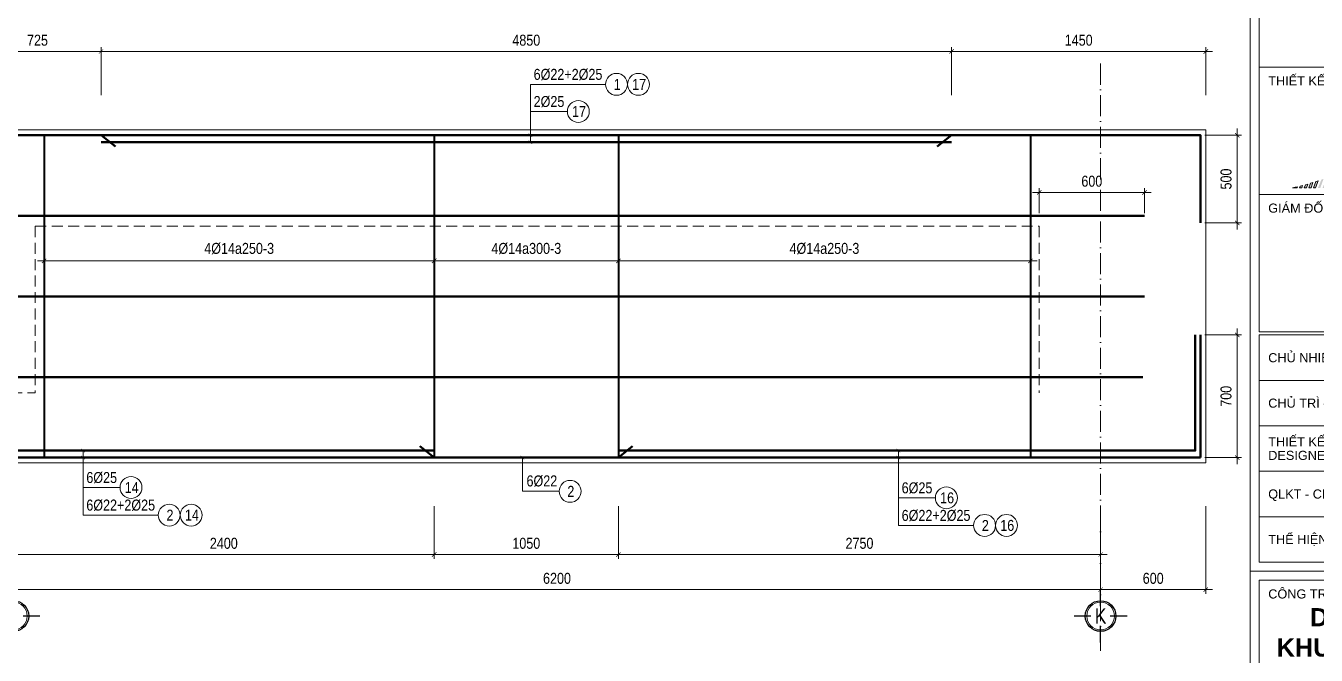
# Model space of a CAD drawing. Header units: millimetres. Extents: x 3014920 to 3563667, y -1638653 to -1356471.
# Drawn here: x 3356469 to 3363827, y -1597165 to -1593573 of the extents above; entities that cross this region are included whole.
import ezdxf
from ezdxf.enums import TextEntityAlignment as Align
from ezdxf.xclip import XClip

# ---------------------------------------------------------------- set-up
doc = ezdxf.new("R2010")
doc.units = ezdxf.units.MM
doc.header["$MEASUREMENT"] = 0
doc.header["$XCLIPFRAME"] = 0
doc.header["$PDMODE"] = 2
for name, pattern in [('6 TANG DIEN HINH 14-15$0$ACAD_ISO10W100', [18, 12, -3, 0, -3]), ('ACAD_ISO04W100', [30, 24, -3, 0, -3]), ('HIDDEN', [0.375, 0.25, -0.125])]:
    doc.linetypes.add(name, pattern=pattern)
doc.layers.get('0').update_dxf_attribs({"lineweight": 9})
doc.layers.get('Defpoints').update_dxf_attribs({"color": 10, "lineweight": 0})
for name, color, linetype, lineweight in [('2', 2, 'Continuous', 20), ('CDAI', 21, 'Continuous', 40), ('CTHEP', 50, 'Continuous', 50), ('DBAO', 90, 'Continuous', 13), ('DGIONG', 130, 'Continuous', 13), ('KTH', 154, 'Continuous', 9), ('Net khuat', 8, 'HIDDEN', 13), ('TEXT', 7, 'Continuous', 15), ('TRUC', 251, 'ACAD_ISO04W100', 9)]:
    doc.layers.add(name, color=color, linetype=linetype, lineweight=lineweight)
doc.layers.add('8', color=8, linetype='Continuous')
doc.layers.add('CHG_XX_Khung ten$0$A1 BORDER$0$DGIONG', color=7, linetype='Continuous', lineweight=13, true_color=0x29ffff)
doc.styles.add('CHG_XX_Khung ten$0$A1 BORDER$0$ARIAL', font='arial.ttf')
doc.styles.add('CHG_XX_Khung ten$0$A1 BORDER$0$Arial - Bold', font='arialbd.ttf', dxfattribs={"height": 2.5})
doc.styles.add('CHG_XX_Khung ten$0$title block pccc$0$ARIAL', font='arial.ttf')
doc.styles.add('HELVECONDENSE', font='VHELVCN_0.TTF')
doc.styles.add('Star-HelCon', font='VHELVCN_0.TTF')
doc.styles.add('TTP-HelCon', font='VHELVCN_0.TTF')
doc.styles.add('VNI-HELVE-CONDENSE', font='VHELVCN_0.TTF')
doc.dimstyles.new('kc-25', dxfattribs={"dimtxt": 62.5, "dimasz": 20, "dimexe": 20, "dimexo": 50, "dimgap": 25, "dimtad": 3, "dimdec": 0, "dimzin": 0, "dimdsep": 46, "dimtxsty": 'VNI-HELVE-CONDENSE', "dimblk": 'DIM', "dimcen": 2.5, "dimclrd": 256, "dimclre": 154, "dimclrt": 7, "dimaunit": 1, "dimadec": 0, "dimazin": 0, "dimtfac": 1, "dimtdec": 0, "dimtix": 1, "dimtmove": 0, "dimatfit": 3, "dimldrblk": 'DOT', "dimfxl": 1, "dimtolj": 1, "dimtzin": 0, "dimarcsym": 0})
doc.dimstyles.new('TTP-25', dxfattribs={"dimscale": 25, "dimtxt": 2.5, "dimasz": 1, "dimexe": 1, "dimexo": 1, "dimgap": 0.09, "dimtad": 0, "dimdec": 4, "dimrnd": 1, "dimzin": 9, "dimdsep": 46, "dimtxsty": 'TTP-HelCon', "dimblk": 'ARCHTICK', "dimcen": 0.09, "dimdle": 1.5, "dimclrd": 256, "dimclre": 256, "dimclrt": 7, "dimadec": 0, "dimazin": 0, "dimtfac": 1, "dimtdec": 4, "dimtmove": 0, "dimatfit": 3, "dimldrblk": 'ARCHTICK', "dimfxl": 1, "dimtvp": 1, "dimtolj": 1, "dimtzin": 0, "dimarcsym": 0})

# ---------------------------------------------------------------- blocks, each defined once
blk = doc.blocks.new('_ArchTick')
at = {"color": 0, "linetype": 'ByBlock', "const_width": 0.15}
blk.add_lwpolyline([(-0.5, -0.5), (0.5, 0.5)], dxfattribs=at)
blk = doc.blocks.new('*D2381')
at = {"layer": 'Defpoints', "color": 0, "transparency": 16777216}
for p in [(260.4, -2776), (9680.9, -2776), (260.4, -2976)]:
    blk.add_point(p, dxfattribs=at)
at = {"layer": 'KTH', "lineweight": -2, "transparency": 16777216}
for p, q in [((260.4, -2801), (260.4, -3001)), ((9680.9, -2801), (9680.9, -3001)), ((9718.4, -2976), (222.9, -2976))]:
    blk.add_line(p, q, dxfattribs=at)
at = {"layer": 'KTH', "lineweight": -2, "transparency": 16777216, "xscale": 25, "yscale": 25, "zscale": 25, "rotation": 180}
blk.add_blockref('_ArchTick', (260.4, -2976), dxfattribs=at)
at = {"layer": 'KTH', "lineweight": -2, "transparency": 16777216, "xscale": 25, "yscale": 25, "zscale": 25}
blk.add_blockref('_ArchTick', (9680.9, -2976), dxfattribs=at)
at = {"layer": 'KTH', "color": 7, "transparency": 16777216, "insert": (4970.7, -2912.2), "char_height": 62.5, "attachment_point": 5, "style": 'TTP-HelCon'}
blk.add_mtext('\\A1;9420', dxfattribs=at)
blk = doc.blocks.new('dau truc')
blk.add_circle((0, 0), 180)
at = {"layer": '8'}
for p, q in [((0, 127), (0, 345)), ((-127, 0), (-345, 0)), ((0, -345), (0, -127)), ((345, 0), (127, 0))]:
    blk.add_line(p, q, dxfattribs=at)
blk.add_circle((0, 0), 200, dxfattribs=at)
at = {"layer": 'TEXT', "style": 'HELVECONDENSE'}
blk.add_attdef('A', text='', height=233, dxfattribs=at).set_placement((0, 0), align=Align.MIDDLE)
blk = doc.blocks.new('*D2230')
at = {"layer": 'Defpoints', "color": 0, "transparency": 16777216}
for p in [(37325, -1012), (39550, -1012), (37325, -1209.1)]:
    blk.add_point(p, dxfattribs=at)
at = {"layer": 'KTH', "lineweight": -2, "transparency": 16777216}
for p, q in [((37325, -1037), (37325, -1234.1)), ((39550, -1037), (39550, -1234.1)), ((39587.5, -1209.1), (37287.5, -1209.1))]:
    blk.add_line(p, q, dxfattribs=at)
at = {"layer": 'KTH', "lineweight": -2, "transparency": 16777216, "xscale": 25, "yscale": 25, "zscale": 25, "rotation": 180}
blk.add_blockref('_ArchTick', (37325, -1209.1), dxfattribs=at)
at = {"layer": 'KTH', "lineweight": -2, "transparency": 16777216, "xscale": 25, "yscale": 25, "zscale": 25}
blk.add_blockref('_ArchTick', (39550, -1209.1), dxfattribs=at)
at = {"layer": 'KTH', "color": 7, "transparency": 16777216, "insert": (38437.5, -1139.2), "char_height": 62.5, "attachment_point": 5, "style": 'TTP-HelCon'}
blk.add_mtext('\\A1;4Þ14a250-3', dxfattribs=at)
blk = doc.blocks.new('*D2232')
at = {"layer": 'Defpoints', "color": 0, "transparency": 16777216}
for p in [(37150, -2584), (39550, -2584), (39550, -2885)]:
    blk.add_point(p, dxfattribs=at)
at = {"layer": 'KTH', "lineweight": -2, "transparency": 16777216}
for p, q in [((37150, -2609), (37150, -2910)), ((39550, -2609), (39550, -2910)), ((37112.5, -2885), (39587.5, -2885))]:
    blk.add_line(p, q, dxfattribs=at)
at = {"layer": 'KTH', "lineweight": -2, "transparency": 16777216, "xscale": 25, "yscale": 25, "zscale": 25, "rotation": 180}
blk.add_blockref('_ArchTick', (37150, -2885), dxfattribs=at)
at = {"layer": 'KTH', "lineweight": -2, "transparency": 16777216, "xscale": 25, "yscale": 25, "zscale": 25}
blk.add_blockref('_ArchTick', (39550, -2885), dxfattribs=at)
at = {"layer": 'KTH', "color": 7, "transparency": 16777216, "insert": (38350, -2821.2), "char_height": 62.5, "attachment_point": 5, "style": 'TTP-HelCon'}
blk.add_mtext('\\A1;2400', dxfattribs=at)
blk = doc.blocks.new('*D2233')
at = {"layer": 'Defpoints', "color": 0, "transparency": 16777216}
for p in [(37150, -2885), (43350, -2885), (43350, -3085)]:
    blk.add_point(p, dxfattribs=at)
at = {"layer": 'KTH', "lineweight": -2, "transparency": 16777216}
for p, q in [((37150, -2910), (37150, -3110)), ((43350, -2910), (43350, -3110)), ((37112.5, -3085), (43387.5, -3085))]:
    blk.add_line(p, q, dxfattribs=at)
at = {"layer": 'KTH', "lineweight": -2, "transparency": 16777216, "xscale": 25, "yscale": 25, "zscale": 25, "rotation": 180}
blk.add_blockref('_ArchTick', (37150, -3085), dxfattribs=at)
at = {"layer": 'KTH', "lineweight": -2, "transparency": 16777216, "xscale": 25, "yscale": 25, "zscale": 25}
blk.add_blockref('_ArchTick', (43350, -3085), dxfattribs=at)
at = {"layer": 'KTH', "color": 7, "transparency": 16777216, "insert": (40250, -3021.1), "char_height": 62.5, "attachment_point": 5, "style": 'TTP-HelCon'}
blk.add_mtext('\\A1;6200', dxfattribs=at)
blk = doc.blocks.new('*D2218')
at = {"layer": 'Defpoints', "color": 0, "transparency": 16777216}
for p in [(37650, -14.1), (36925, -288.1), (37650, -288.1)]:
    blk.add_point(p, dxfattribs=at)
at = {"layer": 'KTH', "lineweight": -2, "transparency": 16777216}
for p, q in [((36925, -263.1), (36925, 10.9)), ((37650, -263.1), (37650, 10.9)), ((36887.5, -14.1), (37687.5, -14.1))]:
    blk.add_line(p, q, dxfattribs=at)
at = {"layer": 'KTH', "lineweight": -2, "transparency": 16777216, "xscale": 25, "yscale": 25, "zscale": 25, "rotation": 180}
blk.add_blockref('_ArchTick', (36925, -14.1), dxfattribs=at)
at = {"layer": 'KTH', "lineweight": -2, "transparency": 16777216, "xscale": 25, "yscale": 25, "zscale": 25}
blk.add_blockref('_ArchTick', (37650, -14.1), dxfattribs=at)
at = {"layer": 'KTH', "color": 7, "transparency": 16777216, "insert": (37287.5, 49.7), "char_height": 62.5, "attachment_point": 5, "style": 'TTP-HelCon'}
blk.add_mtext('\\A1;725', dxfattribs=at)
blk = doc.blocks.new('*D2219')
at = {"layer": 'Defpoints', "color": 0, "transparency": 16777216}
for p in [(43600, -818.8), (43000, -962), (43600, -962)]:
    blk.add_point(p, dxfattribs=at)
at = {"layer": 'KTH', "lineweight": -2, "transparency": 16777216}
for p, q in [((43000, -937), (43000, -793.8)), ((43600, -937), (43600, -793.8)), ((42962.5, -818.8), (43637.5, -818.8))]:
    blk.add_line(p, q, dxfattribs=at)
at = {"layer": 'KTH', "lineweight": -2, "transparency": 16777216, "xscale": 25, "yscale": 25, "zscale": 25, "rotation": 180}
blk.add_blockref('_ArchTick', (43000, -818.8), dxfattribs=at)
at = {"layer": 'KTH', "lineweight": -2, "transparency": 16777216, "xscale": 25, "yscale": 25, "zscale": 25}
blk.add_blockref('_ArchTick', (43600, -818.8), dxfattribs=at)
at = {"layer": 'KTH', "color": 7, "transparency": 16777216, "insert": (43300, -755), "char_height": 62.5, "attachment_point": 5, "style": 'TTP-HelCon'}
blk.add_mtext('\\A1;600', dxfattribs=at)
blk = doc.blocks.new('DIM')
h = blk.add_hatch(color=1)
h.paths.add_polyline_path([(0.49, 0.29, 1), (0.29, 0.49), (-0.19, 0), (0.19, 0)])
h.paths.add_polyline_path([(0.19, 0), (-0.19, 0), (-0.49, -0.29, 1), (-0.29, -0.49)])
at = {"color": 9}
for p, q in [((-0.19, 0), (-1.5, 0)), ((0.19, 0), (1.5, 0))]:
    blk.add_line(p, q, dxfattribs=at)
at = {"color": 1}
for p, q in [((-0.49, -0.29), (0.29, 0.49)), ((-0.29, -0.49), (0.49, 0.29)), ((-0.19, 0), (0.19, 0))]:
    blk.add_line(p, q, dxfattribs=at)
blk.add_arc((-0.39, -0.39), 0.138, 135, 315, dxfattribs=at)
blk = doc.blocks.new('*D2177')
at = {"layer": 'Defpoints', "color": 0, "transparency": 16777216}
for p in [(37650, -14.1), (37650, -288.1), (42500, -288.1)]:
    blk.add_point(p, dxfattribs=at)
at = {"layer": 'KTH', "lineweight": -2, "transparency": 16777216}
for p, q in [((37650, -263.1), (37650, 10.9)), ((42500, -263.1), (42500, 10.9)), ((42537.5, -14.1), (37612.5, -14.1))]:
    blk.add_line(p, q, dxfattribs=at)
at = {"layer": 'KTH', "lineweight": -2, "transparency": 16777216, "xscale": 25, "yscale": 25, "zscale": 25, "rotation": 180}
blk.add_blockref('_ArchTick', (37650, -14.1), dxfattribs=at)
at = {"layer": 'KTH', "lineweight": -2, "transparency": 16777216, "xscale": 25, "yscale": 25, "zscale": 25}
blk.add_blockref('_ArchTick', (42500, -14.1), dxfattribs=at)
at = {"layer": 'KTH', "color": 7, "transparency": 16777216, "insert": (40075, 49.7), "char_height": 62.5, "attachment_point": 5, "style": 'TTP-HelCon'}
blk.add_mtext('\\A1;4850', dxfattribs=at)
blk = doc.blocks.new('*D2178')
at = {"layer": 'Defpoints', "color": 0, "transparency": 16777216}
for p in [(42500, -14.1), (42500, -288.1), (43950, -288.1)]:
    blk.add_point(p, dxfattribs=at)
at = {"layer": 'KTH', "lineweight": -2, "transparency": 16777216}
for p, q in [((42500, -263.1), (42500, 10.9)), ((43950, -263.1), (43950, 10.9)), ((43987.5, -14.1), (42462.5, -14.1))]:
    blk.add_line(p, q, dxfattribs=at)
at = {"layer": 'KTH', "lineweight": -2, "transparency": 16777216, "xscale": 25, "yscale": 25, "zscale": 25, "rotation": 180}
blk.add_blockref('_ArchTick', (42500, -14.1), dxfattribs=at)
at = {"layer": 'KTH', "lineweight": -2, "transparency": 16777216, "xscale": 25, "yscale": 25, "zscale": 25}
blk.add_blockref('_ArchTick', (43950, -14.1), dxfattribs=at)
at = {"layer": 'KTH', "color": 7, "transparency": 16777216, "insert": (43225, 49.7), "char_height": 62.5, "attachment_point": 5, "style": 'TTP-HelCon'}
blk.add_mtext('\\A1;1450', dxfattribs=at)
blk = doc.blocks.new('*D2179')
at = {"layer": 'Defpoints', "color": 0, "transparency": 16777216}
for p in [(40600, -1012), (42950, -1012), (42950, -1209.1)]:
    blk.add_point(p, dxfattribs=at)
at = {"layer": 'KTH', "lineweight": -2, "transparency": 16777216}
for p, q in [((40600, -1037), (40600, -1234.1)), ((42950, -1037), (42950, -1234.1)), ((40562.5, -1209.1), (42987.5, -1209.1))]:
    blk.add_line(p, q, dxfattribs=at)
at = {"layer": 'KTH', "lineweight": -2, "transparency": 16777216, "xscale": 25, "yscale": 25, "zscale": 25, "rotation": 180}
blk.add_blockref('_ArchTick', (40600, -1209.1), dxfattribs=at)
at = {"layer": 'KTH', "lineweight": -2, "transparency": 16777216, "xscale": 25, "yscale": 25, "zscale": 25}
blk.add_blockref('_ArchTick', (42950, -1209.1), dxfattribs=at)
at = {"layer": 'KTH', "color": 7, "transparency": 16777216, "insert": (41775, -1139.2), "char_height": 62.5, "attachment_point": 5, "style": 'TTP-HelCon'}
blk.add_mtext('\\A1;4Þ14a250-3', dxfattribs=at)
blk = doc.blocks.new('*D2180')
at = {"layer": 'Defpoints', "color": 0, "transparency": 16777216}
for p in [(39550, -1012), (40600, -1012), (40600, -1209.1)]:
    blk.add_point(p, dxfattribs=at)
at = {"layer": 'KTH', "lineweight": -2, "transparency": 16777216}
for p, q in [((39550, -1037), (39550, -1234.1)), ((40600, -1037), (40600, -1234.1)), ((39512.5, -1209.1), (40637.5, -1209.1))]:
    blk.add_line(p, q, dxfattribs=at)
at = {"layer": 'KTH', "lineweight": -2, "transparency": 16777216, "xscale": 25, "yscale": 25, "zscale": 25, "rotation": 180}
blk.add_blockref('_ArchTick', (39550, -1209.1), dxfattribs=at)
at = {"layer": 'KTH', "lineweight": -2, "transparency": 16777216, "xscale": 25, "yscale": 25, "zscale": 25}
blk.add_blockref('_ArchTick', (40600, -1209.1), dxfattribs=at)
at = {"layer": 'KTH', "color": 7, "transparency": 16777216, "insert": (40075, -1139.2), "char_height": 62.5, "attachment_point": 5, "style": 'TTP-HelCon'}
blk.add_mtext('\\A1;4Þ14a300-3', dxfattribs=at)
blk = doc.blocks.new('*D2181')
at = {"layer": 'Defpoints', "color": 0, "transparency": 16777216}
for p in [(43950, -2584), (43350, -2885), (43950, -3085)]:
    blk.add_point(p, dxfattribs=at)
at = {"layer": 'KTH', "lineweight": -2, "transparency": 16777216}
for p, q in [((43950, -2609), (43950, -3110)), ((43350, -2910), (43350, -3110)), ((43312.5, -3085), (43987.5, -3085))]:
    blk.add_line(p, q, dxfattribs=at)
at = {"layer": 'KTH', "lineweight": -2, "transparency": 16777216, "xscale": 25, "yscale": 25, "zscale": 25, "rotation": 180}
blk.add_blockref('_ArchTick', (43350, -3085), dxfattribs=at)
at = {"layer": 'KTH', "lineweight": -2, "transparency": 16777216, "xscale": 25, "yscale": 25, "zscale": 25}
blk.add_blockref('_ArchTick', (43950, -3085), dxfattribs=at)
at = {"layer": 'KTH', "color": 7, "transparency": 16777216, "insert": (43650, -3021.1), "char_height": 62.5, "attachment_point": 5, "style": 'TTP-HelCon'}
blk.add_mtext('\\A1;600', dxfattribs=at)
blk = doc.blocks.new('*D2186')
at = {"layer": 'Defpoints', "color": 0, "transparency": 16777216}
for p in [(39550, -2584), (40600, -2584), (39550, -2885)]:
    blk.add_point(p, dxfattribs=at)
at = {"layer": 'KTH', "lineweight": -2, "transparency": 16777216}
for p, q in [((39550, -2609), (39550, -2910)), ((40600, -2609), (40600, -2910)), ((40637.5, -2885), (39512.5, -2885))]:
    blk.add_line(p, q, dxfattribs=at)
at = {"layer": 'KTH', "lineweight": -2, "transparency": 16777216, "xscale": 25, "yscale": 25, "zscale": 25, "rotation": 180}
blk.add_blockref('_ArchTick', (39550, -2885), dxfattribs=at)
at = {"layer": 'KTH', "lineweight": -2, "transparency": 16777216, "xscale": 25, "yscale": 25, "zscale": 25}
blk.add_blockref('_ArchTick', (40600, -2885), dxfattribs=at)
at = {"layer": 'KTH', "color": 7, "transparency": 16777216, "insert": (40075, -2821.2), "char_height": 62.5, "attachment_point": 5, "style": 'TTP-HelCon'}
blk.add_mtext('\\A1;1050', dxfattribs=at)
blk = doc.blocks.new('*D2187')
at = {"layer": 'Defpoints', "color": 0, "transparency": 16777216}
for p in [(40600, -2584), (43350, -2584), (40600, -2885)]:
    blk.add_point(p, dxfattribs=at)
at = {"layer": 'KTH', "lineweight": -2, "transparency": 16777216}
for p, q in [((40600, -2609), (40600, -2910)), ((43350, -2609), (43350, -2910)), ((43387.5, -2885), (40562.5, -2885))]:
    blk.add_line(p, q, dxfattribs=at)
at = {"layer": 'KTH', "lineweight": -2, "transparency": 16777216, "xscale": 25, "yscale": 25, "zscale": 25, "rotation": 180}
blk.add_blockref('_ArchTick', (40600, -2885), dxfattribs=at)
at = {"layer": 'KTH', "lineweight": -2, "transparency": 16777216, "xscale": 25, "yscale": 25, "zscale": 25}
blk.add_blockref('_ArchTick', (43350, -2885), dxfattribs=at)
at = {"layer": 'KTH', "color": 7, "transparency": 16777216, "insert": (41975, -2821.2), "char_height": 62.5, "attachment_point": 5, "style": 'TTP-HelCon'}
blk.add_mtext('\\A1;2750', dxfattribs=at)
blk = doc.blocks.new('*D2189')
at = {"layer": 'Defpoints', "color": 0, "transparency": 16777216}
for p in [(43920, -1631.8), (43920, -2332), (44129.4, -2332)]:
    blk.add_point(p, dxfattribs=at)
at = {"layer": 'KTH', "lineweight": -2, "transparency": 16777216}
for p, q in [((44129.4, -1594.3), (44129.4, -2369.5)), ((43945, -1631.8), (44154.4, -1631.8)), ((43945, -2332), (44154.4, -2332))]:
    blk.add_line(p, q, dxfattribs=at)
at = {"layer": 'KTH', "lineweight": -2, "transparency": 16777216, "xscale": 25, "yscale": 25, "zscale": 25}
for p, rotation in [((44129.4, -1631.8), 90), ((44129.4, -2332), 270)]:
    blk.add_blockref('_ArchTick', p, dxfattribs=dict(at, rotation=rotation))
at = {"layer": 'KTH', "color": 7, "transparency": 16777216, "insert": (44065.6, -1981.9), "char_height": 62.5, "attachment_point": 5, "rotation": 90, "style": 'TTP-HelCon'}
blk.add_mtext('\\A1;700', dxfattribs=at)
blk = doc.blocks.new('*D2190')
at = {"layer": 'Defpoints', "color": 0, "transparency": 16777216}
for p in [(43920, -492), (43920, -992.2), (44129.4, -992.2)]:
    blk.add_point(p, dxfattribs=at)
at = {"layer": 'KTH', "lineweight": -2, "transparency": 16777216}
for p, q in [((43945, -492), (44154.4, -492)), ((44129.4, -454.5), (44129.4, -1029.7)), ((43945, -992.2), (44154.4, -992.2))]:
    blk.add_line(p, q, dxfattribs=at)
at = {"layer": 'KTH', "lineweight": -2, "transparency": 16777216, "xscale": 25, "yscale": 25, "zscale": 25}
for p, rotation in [((44129.4, -492), 90), ((44129.4, -992.2), 270)]:
    blk.add_blockref('_ArchTick', p, dxfattribs=dict(at, rotation=rotation))
at = {"layer": 'KTH', "color": 7, "transparency": 16777216, "insert": (44065.6, -742.1), "char_height": 62.5, "attachment_point": 5, "rotation": 90, "style": 'TTP-HelCon'}
blk.add_mtext('\\A1;500', dxfattribs=at)
blk = doc.blocks.new('CHG_XX_Khung ten')
at = {"layer": 'CHG_XX_Khung ten$0$A1 BORDER$0$DGIONG'}
h = blk.add_hatch(color=256, dxfattribs=at)
h.paths.add_polyline_path([(724.94, 283.19), (724.15, 281.97), (717.19, 263.38), (717.7, 263.38)])
h.paths.add_polyline_path([(722.81, 280.17), (722.1, 279.22), (717.21, 266.21), (717.72, 266.21)], flags=17)
h.paths.add_polyline_path([(720.93, 277.8), (720.27, 277.04), (716.19, 266.22), (716.7, 266.22)])
h.paths.add_polyline_path([(719.23, 275.93), (718.6, 275.29), (715.18, 266.22), (715.69, 266.22)])
h.paths.add_polyline_path([(717.65, 274.38), (717.03, 273.81), (714.16, 266.22), (714.67, 266.22)])
h.paths.add_polyline_path([(716.14, 273.03), (715.61, 272.59), (713.15, 266.22), (713.66, 266.22)])
h.paths.add_polyline_path([(714.69, 271.86), (714.17, 271.45), (712.13, 266.23), (712.64, 266.23)])
h.paths.add_polyline_path([(713.29, 270.81), (712.76, 270.43), (711.57, 267.46), (712.07, 267.47)])
h.paths.add_polyline_path([(710.1, 266.23), (710.61, 266.24), (711.93, 269.87), (711.48, 269.56)])
h.paths.add_polyline_path([(710.61, 269.02), (710.13, 268.73), (709.08, 266.24), (709.59, 266.24)])
h.paths.add_polyline_path([(709.31, 268.26), (708.82, 267.97), (708.07, 266.24), (708.58, 266.24)])
h.paths.add_polyline_path([(708.04, 267.56), (707.54, 267.3), (707.05, 266.25), (707.56, 266.25)])
h.paths.add_polyline_path([(716.84, 263.8), (716.33, 263.8), (716.18, 263.38), (716.69, 263.38)])
h.paths.add_polyline_path([(715.67, 263.39), (715.82, 263.8), (715.32, 263.8), (715.16, 263.39)])
h.paths.add_polyline_path([(714.15, 263.39), (714.65, 263.39), (714.8, 263.8), (714.3, 263.8)])
h.paths.add_polyline_path([(713.13, 263.39), (713.64, 263.4), (713.79, 263.81), (713.28, 263.81)])
h.paths.add_polyline_path([(712.77, 263.81), (712.27, 263.81), (712.11, 263.39), (712.62, 263.4)])
h.paths.add_polyline_path([(711.25, 263.81), (711.1, 263.4), (711.61, 263.4), (711.76, 263.81)])
h.paths.add_polyline_path([(710.59, 263.4), (710.74, 263.82), (710.24, 263.82), (710.08, 263.4)])
h.paths.add_polyline_path([(709.73, 263.82), (709.22, 263.82), (709.07, 263.41), (709.57, 263.41)])
h.paths.add_polyline_path([(708.71, 263.82), (708.21, 263.82), (708.05, 263.41), (708.56, 263.41)])
h.paths.add_polyline_path([(707.54, 263.41), (707.69, 263.83), (707.19, 263.83), (707.03, 263.41)])
h.paths.add_polyline_path([(706.68, 263.83), (706.17, 263.83), (706.02, 263.42), (706.53, 263.42)])
h.paths.add_polyline_path([(705, 263.42), (705.51, 263.42), (706.79, 266.93), (706.4, 266.74)])
h.paths.add_polyline_path([(703.97, 263.37), (704.48, 263.37), (705.57, 266.36), (705.14, 266.17)])
h.paths.add_polyline_path([(704.36, 265.84), (703.91, 265.65), (702.96, 263.38), (703.46, 263.38)])
h.paths.add_polyline_path([(703.17, 265.37), (702.69, 265.19), (701.94, 263.38), (702.45, 263.38)])
h.paths.add_polyline_path([(702, 264.94), (701.5, 264.77), (700.92, 263.38), (701.43, 263.38)])
h.paths.add_polyline_path([(700.84, 264.56), (700.33, 264.4), (699.91, 263.39), (700.42, 263.39)])
h.paths.add_polyline_path([(699.7, 264.21), (699.18, 264.06), (698.89, 263.39), (699.4, 263.39)])
h.paths.add_polyline_path([(698.57, 263.9), (698.04, 263.77), (697.87, 263.38), (698.38, 263.39)])
h.paths.add_polyline_path([(697.37, 263.39), (697.45, 263.63), (696.91, 263.51), (696.35, 263.38)])
for p, q in [((687, 577), (687, 17)), ((687, 179), (824, 179))]:
    blk.add_line(p, q)
at = {"linetype": 'Continuous'}
for points in [[(689, 317.93), (822, 317.93), (822, 289.93), (689, 289.93)], [(689, 289.93), (822, 289.93), (822, 261.93), (689, 261.93)], [(689, 177), (822, 177), (822, 138), (689, 138)]]:
    blk.add_lwpolyline(points, close=True, dxfattribs=at)
at = {"color": 9, "linetype": 'Continuous'}
for points in [[(689, 261.93), (822, 261.93), (822, 231.73), (689, 231.73)], [(822, 221), (689, 221), (689, 231), (822, 231)], [(822, 211), (689, 211), (689, 221), (822, 221)], [(822, 201), (689, 201), (689, 211), (822, 211)], [(822, 191), (689, 191), (689, 201), (822, 201)], [(822, 181), (689, 181), (689, 191), (822, 191)]]:
    blk.add_lwpolyline(points, close=True, dxfattribs=at)
blk.add_lwpolyline([(822, 211), (689, 211), (822, 211)], dxfattribs=at)
at = {"layer": 'CHG_XX_Khung ten$0$A1 BORDER$0$DGIONG'}
for points in [[(699.7, 264.21), (699.4, 263.39), (698.89, 263.39), (699.18, 264.06), (699.7, 264.21)], [(700.84, 264.56), (700.42, 263.39), (699.91, 263.39), (700.33, 264.4), (700.84, 264.56)], [(702, 264.94), (701.43, 263.38), (700.92, 263.38), (701.5, 264.77), (702, 264.94)], [(697.45, 263.63), (697.37, 263.39), (696.35, 263.38), (696.91, 263.51), (697.45, 263.63)], [(698.57, 263.9), (698.38, 263.39), (697.87, 263.38), (698.04, 263.77), (698.57, 263.9)]]:
    blk.add_lwpolyline(points, dxfattribs=at)
for s, style, p in [('THIẾT KẾ KẾT CẤU - STRUCTURE CONSULTANT', 'CHG_XX_Khung ten$0$A1 BORDER$0$ARIAL', (691, 286.93)), ('GIÁM ĐỐC - DIRECTOR', 'CHG_XX_Khung ten$0$title block pccc$0$ARIAL', (691, 258.93)), ('CHỦ NHIỆM - PRINCIPAL', 'CHG_XX_Khung ten$0$title block pccc$0$ARIAL', (691, 226)), ('CHỦ TRÌ - PRIMARY', 'CHG_XX_Khung ten$0$title block pccc$0$ARIAL', (691, 216)), ('THIẾT KẾ PHƯƠNG ÁN', 'CHG_XX_Khung ten$0$title block pccc$0$ARIAL', (691, 207.5)), ('DESIGNED BY', 'CHG_XX_Khung ten$0$title block pccc$0$ARIAL', (691, 204.5)), ('QLKT - CHECK', 'CHG_XX_Khung ten$0$title block pccc$0$ARIAL', (691, 196)), ('THỂ HIỆN - DRAWN BY', 'CHG_XX_Khung ten$0$title block pccc$0$ARIAL', (691, 186)), ('CÔNG TRÌNH - PROJECT', 'CHG_XX_Khung ten$0$A1 BORDER$0$ARIAL', (691, 174))]:
    blk.add_text(s, height=2, dxfattribs=dict(style=style)).set_placement(p, align=Align.MIDDLE_LEFT)
at = {"insert": (755.4, 170.88), "char_height": 4, "width": 159.8745, "attachment_point": 2, "style": 'CHG_XX_Khung ten$0$A1 BORDER$0$Arial - Bold'}
blk.add_mtext('DỰ ÁN ĐẦU TƯ XÂY DỰNG KINH DOANH\\PKHU CHUNG CƯ - THƯƠNG MẠI - VĂN PHÒNG\\P(KHU PHỨC HỢP CÔNG HÒA GARDEN)', dxfattribs=at)
blk = doc.blocks.new('2X-29')
at = {"layer": 'CTHEP'}
blk.add_line((32130.8927, -465), (360.43806, -465), dxfattribs=at)
at = {"layer": 'CTHEP', "elevation": 0}
for points in [[(289.97982, -504.86181), (289.97982, -5), (32200.89431, -5), (32200.89431, -504.98415)], [(12580.89267, -1765), (4380.89266, -1765)], [(12580.89267, -1805), (4380.89266, -1805)], [(289.97982, -1845), (32200.89431, -1845)]]:
    blk.add_lwpolyline(points, dxfattribs=at)
at = {"layer": 'DBAO', "linetype": 'Continuous', "elevation": 0, "flags": 128}
blk.add_lwpolyline([(32230.89431, -1875), (258.43806, -1875)], dxfattribs=at)
at = {"layer": 'KTH'}
dim = blk.add_linear_dim(base=(260.4380613356, -2975.9999999863), p1=(9680.8943055817, -2776.0442611733), p2=(260.4380613356, -2776.0442611733), dimstyle='TTP-25', override={"dimtmove": 1}, dxfattribs=at)
dim.commit()
dim.dimension.update_dxf_attribs({"geometry": '*D2381', "text_midpoint": (4970.6661834586, -2912.1666666529)})
blk = doc.blocks.new('2X-27')
at = {"layer": 'CDAI'}
for points in [[(37325.00032, -492.00231), (37325.00032, -2332.0023)], [(39550.00032, -492.00231), (39550.00032, -2332.0023)], [(40600.00195, -492.00231), (40600.00195, -2332.0023)], [(42950.00195, -492.00231), (42950.00195, -2332.0023)]]:
    blk.add_lwpolyline(points, dxfattribs=at)
at = {"layer": 'CTHEP'}
for p, q in [((37731.42622, -556.5278), (37650.00033, -492.00231)), ((42418.57605, -556.5278), (42500.00195, -492.00231)), ((43600.82369, -952.0023), (-1097.24346, -952.0023)), ((43600.82369, -1412.0023), (-1120, -1412.0023)), ((43920.00001, -1631.76958), (43920.00001, -2332.0023)), ((43590.27909, -1872.0023), (-1090, -1872.0023)), ((39468.57443, -2267.47681), (39550.00032, -2332.0023)), ((40681.42785, -2267.47681), (40600.00195, -2332.0023))]:
    blk.add_line(p, q, dxfattribs=at)
for points in [[(11929.54571, -492.0023), (43920.00001, -492.00231), (43920.00001, -992.23503)], [(42500.00195, -532.0023), (37650.00032, -532.0023)], [(40600.00195, -2292.0023), (43890.00197, -2292.0023), (43890.00197, -1631.76958)], [(-1120, -2332.0023), (43920.00001, -2332.0023)], [(34300.00031, -2292.0023), (39550.00032, -2292.0023)]]:
    blk.add_lwpolyline(points, dxfattribs=at)
at = {"layer": 'DBAO', "linetype": 'Continuous'}
for p, q in [((37149.99282, -462.0023), (43950, -462.0023)), ((43950.00001, -462.0023), (43950.00001, -2362.0023))]:
    blk.add_line(p, q, dxfattribs=at)
at = {"layer": 'DBAO', "linetype": 'Continuous', "flags": 128}
blk.add_lwpolyline([(43950, -2362.0023), (-1150, -2362.0023), (-1150, -462.0023)], dxfattribs=at)
at = {"layer": 'DGIONG'}
for centre in [(40589.58812, -201.96097), (40714.58812, -201.96097), (40371.69862, -356.94197), (37820.90082, -2502.6311), (40324.7812, -2524.04656), (42470.55326, -2561.49753), (38038.79032, -2659.90503), (38163.79032, -2659.90503), (42688.44276, -2718.77146), (42813.44276, -2718.77146)]:
    blk.add_circle(centre, 62.5, dxfattribs=at)
at = {"layer": 'Net khuat', "ltscale": 250}
for p, q in [((37275.00032, -1012.0023), (43000.00195, -1012.0023)), ((37275.00032, -1012.0023), (37275.00032, -1962.0023)), ((43000.00195, -1012.0023), (43000.00195, -1962.0023)), ((36575.00031, -1962.0023), (37275.00031, -1962.0023))]:
    blk.add_line(p, q, dxfattribs=at)
at = {"layer": 'TRUC', "linetype": '6 TANG DIEN HINH 14-15$0$ACAD_ISO10W100', "ltscale": 10}
blk.add_lwpolyline([(43350.00195, -83.73138), (43350.00195, -3434.59948)], dxfattribs=at)
at = {"layer": '2', "ltscale": 300}
ref = blk.add_blockref('dau truc', (37150.00195, -3235.82849), dxfattribs=dict(at, xscale=0.4367131295148283, yscale=0.4367131295148283, zscale=0.4367131295148283))
ref.add_attrib('A', 'J', dxfattribs={"layer": 'TEXT', "height": 87.5, "style": 'HELVECONDENSE'}).set_placement((37150.00195, -3235.82849), align=Align.MIDDLE)
ref = blk.add_blockref('dau truc', (43350.00195, -3235.82849), dxfattribs=dict(at, xscale=0.4367131295148283, yscale=0.4367131295148283, zscale=0.4367131295148283))
ref.add_attrib('A', 'K', dxfattribs={"layer": 'TEXT', "height": 87.5, "style": 'HELVECONDENSE'}).set_placement((43350.00195, -3235.82849), align=Align.MIDDLE)
at = {"layer": 'TEXT', "style": 'TTP-HelCon'}
for s, p in [('6Þ22+2Þ25', (40116.78024, -176.10803, 0)), ('2Þ25', (40116.78024, -331.08903, 0)), ('6Þ25', (37565.98244, -2476.77815, 0)), ('6Þ22', (40076.29297, -2496.14951, 0)), ('6Þ25', (42215.63488, -2535.64459, 0)), ('6Þ22+2Þ25', (37565.98244, -2634.05208, 0)), ('6Þ22+2Þ25', (42215.63488, -2692.91852, 0))]:
    blk.add_text(s, height=62.5, dxfattribs=at).set_placement(p)
at = {"layer": 'TEXT', "style": 'Star-HelCon'}
for s, p in [('1', (40593.75479, -201.96097)), ('17', (40718.75479, -201.96097)), ('17', (40375.86529, -356.94197)), ('14', (37825.06749, -2502.6311)), ('2', (40328.94787, -2524.04656)), ('16', (42474.71992, -2561.49753)), ('2', (38042.95699, -2659.90503)), ('14', (38167.95699, -2659.90503)), ('2', (42692.60942, -2718.77146)), ('16', (42817.60942, -2718.77146))]:
    blk.add_text(s, height=62.5, dxfattribs=at).set_placement(p, align=Align.MIDDLE)
at = {"layer": 'KTH'}
for base, p1, p2, angle, picture, middle in [((37650.00032, -14.12697), (36925.01188, -288.13157), (37650.00032, -288.13157), 180, '*D2218', (37287.5061, 49.70637)), ((44129.40088, -992.23503), (43920.00001, -492.00231), (43920.00001, -992.23503), 90, '*D2190', (44065.56755, -742.11867)), ((44129.40088, -2332.0023), (43920.00001, -1631.76958), (43920.00001, -2332.0023), 90, '*D2189', (44065.56755, -1981.88594)), ((39550.00032, -2885.00821), (40600.00195, -2583.96395), (39550.00032, -2583.96395), 180, '*D2186', (40075.00113, -2821.17488)), ((40600.00195, -2885.00821), (43350.00195, -2583.96395), (40600.00195, -2583.96395), 180, '*D2187', (41975.00195, -2821.17488)), ((43949.999999, -3084.963951), (43350.001953, -2885.008212), (43949.999999, -2583.963951), 180, '*D2181', (43650.000976, -3021.130617)), ((43350.00195, -3084.96395), (37150.00195, -2885.00821), (43350.00195, -2885.00821), 180, '*D2233', (40250.00195, -3021.13062))]:
    dim = blk.add_linear_dim(base=base, p1=p1, p2=p2, angle=angle, dimstyle='TTP-25', override={"dimtmove": 1}, dxfattribs=at)
    dim.commit()
    dim.dimension.update_dxf_attribs({"geometry": picture, "text_midpoint": middle})
for base, p1, p2, picture, middle in [((37650.00032, -14.12697), (42500.00195, -288.13157), (37650.00032, -288.13157), '*D2177', (40075.00113, 49.70637)), ((42500.00195, -14.12697), (43950.00001, -288.13157), (42500.00195, -288.13157), '*D2178', (43225.00098, 49.70637)), ((43599.99839, -818.83214), (43000.00195, -962.0023), (43599.99839, -962.0023), '*D2219', (43300.00017, -754.9988)), ((39550.00032, -2885.00821), (37150.00195, -2583.96395), (39550.00032, -2583.96395), '*D2232', (38350.00114, -2821.17488))]:
    dim = blk.add_linear_dim(base=base, p1=p1, p2=p2, dimstyle='TTP-25', override={"dimtmove": 1}, dxfattribs=at)
    dim.commit()
    dim.dimension.update_dxf_attribs({"geometry": picture, "text_midpoint": middle})
dim = blk.add_linear_dim(base=(37325.00032, -1209.13898), p1=(39550.00032, -1012.0023), p2=(37325.00032, -1012.0023), angle=180, text='4Þ14a250-3', dimstyle='TTP-25', override={"dimtmove": 1}, dxfattribs=at)
dim.commit()
dim.dimension.update_dxf_attribs({"geometry": '*D2230', "text_midpoint": (38437.50032, -1139.22231)})
for base, p1, p2, text, picture, middle in [((40600.00195, -1209.13898), (39550.00032, -1012.0023), (40600.00195, -1012.0023), '4Þ14a300-3', '*D2180', (40075.00113, -1139.22231)), ((42950.00195, -1209.13898), (40600.00195, -1012.0023), (42950.00195, -1012.0023), '4Þ14a250-3', '*D2179', (41775.00195, -1139.22231))]:
    dim = blk.add_linear_dim(base=base, p1=p1, p2=p2, text=text, dimstyle='TTP-25', override={"dimtmove": 1}, dxfattribs=at)
    dim.commit()
    dim.dimension.update_dxf_attribs({"geometry": picture, "text_midpoint": middle})
at = {"layer": 'DGIONG'}
for points in [[(40098.26853, -492.00231), (40098.26821, -201.96097), (40527.08812, -201.96097)], [(40098.26857, -532.0023), (40098.26821, -356.94197), (40309.19862, -356.94197)], [(37547.47067, -2292.00231), (37547.47041, -2502.6311), (37758.40082, -2502.6311)], [(37547.47062, -2332.0023), (37547.47041, -2659.90503), (37976.29032, -2659.90503)], [(40053.2812, -2332.00231), (40053.28094, -2524.04656), (40262.2812, -2524.04656)], [(42197.12321, -2292.00231), (42197.12285, -2561.49753), (42408.05326, -2561.49753)], [(42197.12316, -2332.0023), (42197.12285, -2718.77146), (42625.94276, -2718.77146)]]:
    blk.add_leader(points, dimstyle='kc-25', override={"dimtad": 0, "dimldrblk": 'ArchTick', "dimfxl": 100, "dimarcsym": 1}, dxfattribs=at)

msp = doc.modelspace()

# ---------------------------------------------------------------- block references
at = {"layer": 'DBAO'}
ref = msp.add_blockref('2X-29', (3358927.42883, -1591888.12872), dxfattribs=at)
XClip(ref).set_block_clipping_path([(9146.7248501644, -3849.7929370831), (25999.6062992492, 888.4190215264)])
ref = msp.add_blockref('2X-27', (3319247.8454, -1593705.70067), dxfattribs=at)
XClip(ref).set_block_clipping_path([(26912.6783923199, -4222.4939373096), (55824.8749411655, 553.5213881104)])
ref = msp.add_blockref('2X-29', (3346109.76393, -1596513.47511), dxfattribs=at)
XClip(ref).set_block_clipping_path([(22727.4080876649, -4372.2646297399), (43219.2102260534, 1129.0665370394)])

# ---------------------------------------------------------------- next in the draw order: block references
at = {"color": 5, "xscale": 25.92478421704392, "yscale": 25.92478421704392, "zscale": 25.92478421704392}
msp.add_blockref('CHG_XX_Khung ten', (3345639.78025, -1601326.46106), dxfattribs=at)

doc.saveas('drawing.dxf')
